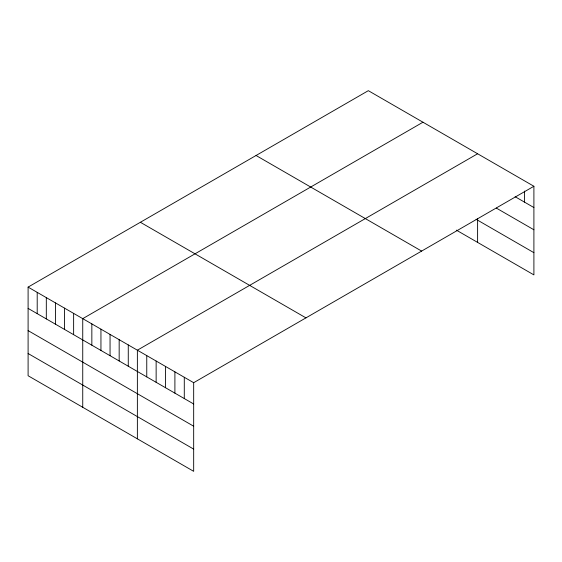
<?xml version="1.0" encoding="UTF-8"?>
<svg xmlns="http://www.w3.org/2000/svg" width="562" height="562" viewBox="0 0 562 562"><rect width="100%" height="100%" fill="white"/><g stroke="black" fill="none" stroke-linecap="round" stroke-linejoin="round"><path stroke-width="0.84" d="M28.1 287.105L193.672 382.694L193.672 471.328L28.1 375.739L28.1 287.105L368.328 90.672L533.9 186.261L533.9 274.895L456.358 230.132M422.968 122.214L82.74 318.647L82.74 407.281M477.609 153.763L137.374 350.189L137.374 438.831M193.672 382.694L533.9 186.261M515.136 196.714L533.9 207.547M496.372 208.109L533.9 229.774M476.091 219.292L533.9 252.675M256.054 155.491L421.626 251.088M140.374 222.278L305.946 317.874M28.1 308.39L193.672 403.98M28.1 330.611L193.672 426.207M28.1 353.512L193.672 449.101M524.515 191.066L524.515 202.13M477.609 218.477L477.609 242.398M184.287 377.278L184.287 398.563M174.901 371.861L174.901 393.147M165.523 366.445L165.523 387.731M156.138 361.029L156.138 382.315M146.759 355.613L146.759 376.891M128.269 344.935L128.269 366.22M119.165 339.68L119.165 360.966M110.054 334.418L110.054 355.704M100.949 329.163L100.949 350.449M91.845 323.902L91.845 345.187M73.629 313.392L73.629 334.678M64.525 308.131L64.525 329.416M55.42 302.876L55.42 324.162M46.316 297.614L46.316 318.9M37.204 292.359L37.204 313.645"/></g></svg>
